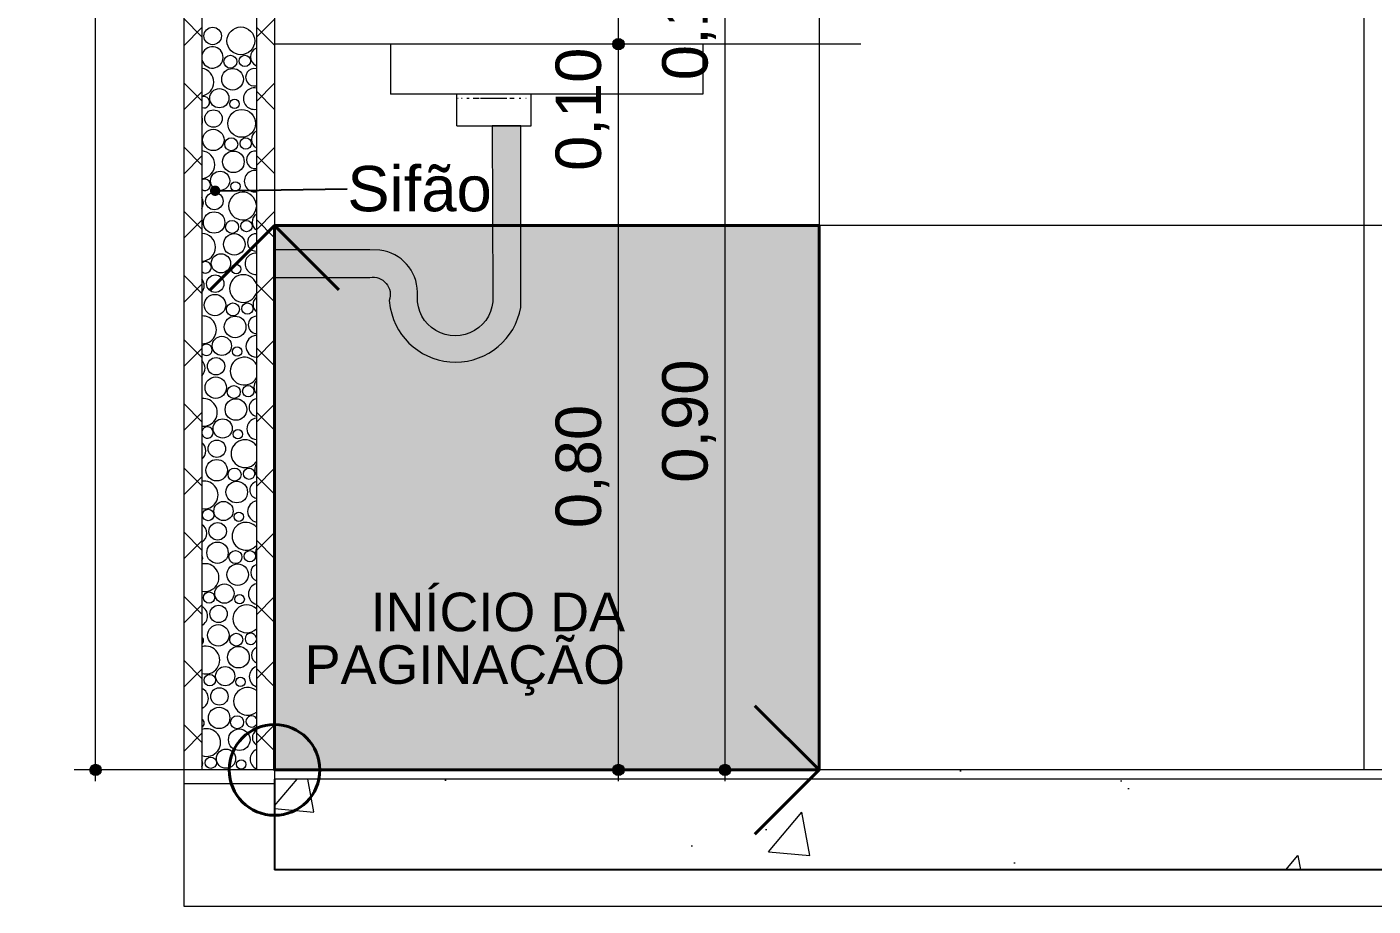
# Model space of a CAD drawing. Header units: metres. Extents: x -1.8 to 75.3, y -2 to 2.8.
# Drawn here: x 69.462 to 70.945, y -2.048 to -1.079 of the extents above; entities that cross this region are included whole.
import ezdxf

# ---------------------------------------------------------------- set-up
doc = ezdxf.new("R2010")
doc.units = ezdxf.units.M
doc.header["$MEASUREMENT"] = 0
doc.layers.add('COTAS CORTE', color=7, linetype='Continuous')
doc.layers.add('PAREDE CONSTRUIR', color=7, linetype='Continuous')
for name, color, linetype, lineweight, true_color in [('COTAS CORTE_Caneta_No__25', 7, 'Continuous', 13, 0x982312), ('LAJES.EST_Caneta_No__254', 7, 'Continuous', 0, 0xd1c9ad), ('LAJES.EST_Caneta_No__97', 7, 'Continuous', 13, 0x6b6b6b), ('LOUCAS-METAIS.ARQ_Caneta_No__13', 7, 'Continuous', 0, 0xaaaaaa), ('NOTAS-EXECUTIVO.ARQ_Caneta_No__12', 7, 'Continuous', 0, 0x030303), ('NOTAS-EXECUTIVO.ARQ_Caneta_No__19', 7, 'Continuous', 0, 0xe9e9e9), ('NOTAS-EXECUTIVO.ARQ_Caneta_No__24', 7, 'Continuous', 40, 0x851f10), ('PAREDE CONSTRUIR_Caneta_No__96', 7, 'Continuous', 0, 0xb6b6b6), ('PAREDE CONSTRUIR_Caneta_No__97', 7, 'Continuous', 13, 0x6b6b6b)]:
    doc.layers.add(name, color=color, linetype=linetype, lineweight=lineweight, true_color=true_color)
for name, color, linetype, lineweight in [('LAJES.EST_Caneta_No__241', 7, 'Continuous', 13), ('LAJES.EST_Caneta_No__4', 7, 'Continuous', 25), ('LAJES.EST_Caneta_No__7', 7, 'Continuous', 13), ('NOTAS-EXECUTIVO.ARQ_Caneta_No__1', 7, 'Continuous', 40), ('NOTAS-EXECUTIVO.ARQ_Caneta_No__241', 7, 'Continuous', 13), ('NOTAS-EXECUTIVO.ARQ_Caneta_No__5', 7, 'Continuous', 20), ('PAREDE CONSTRUIR_Caneta_No__241', 7, 'Continuous', 13), ('PAREDE CONSTRUIR_Caneta_No__83', 84, 'Continuous', 0)]:
    doc.layers.add(name, color=color, linetype=linetype, lineweight=lineweight)
doc.styles.add('GENERATED_STYLE_1', font='arial.ttf')
doc.dimstyles.new('GENERATED_STYLE__2', dxfattribs={"dimtxt": 0.05, "dimasz": 0.02375, "dimexe": 0.18, "dimexo": 0.267183, "dimgap": 0, "dimtad": 1, "dimzin": 0, "dimdsep": 46, "dimtxsty": 'GENERATED_STYLE_1', "dimblk": 'ARROWHEAD_11', "dimblk1": 'ARROWHEAD_11', "dimblk2": 'ARROWHEAD_11', "dimcen": 0.09, "dimclrd": 256, "dimclre": 256, "dimclrt": 256, "dimadec": 0, "dimazin": 0, "dimtfac": 1, "dimtdec": 4, "dimtmove": 0, "dimatfit": 3, "dimfxl": 0, "dimtolj": 1, "dimtzin": 0, "dimarcsym": 0})
doc.dimstyles.new('GENERATED_STYLE__4', dxfattribs={"dimtxt": 0.18, "dimasz": 0.0228, "dimexe": 0.18, "dimexo": 0.0625, "dimgap": 0, "dimtad": 0, "dimtih": 1, "dimtoh": 1, "dimdec": 4, "dimzin": 0, "dimdsep": 46, "dimcen": 0.09, "dimadec": 0, "dimazin": 0, "dimtfac": 1, "dimtdec": 4, "dimtmove": 0, "dimatfit": 3, "dimldrblk": 'ARROWHEAD_11', "dimfxl": 0, "dimtolj": 1, "dimtzin": 0, "dimarcsym": 0})
pattern_1 = [(45, (120.80917, -1.898244), (-0.03535534, 0.03535534), []), (135, (120.80917, -1.898244), (0.03535534, 0.03535534), [])]

# ---------------------------------------------------------------- blocks, each defined once
blk = doc.blocks.new('*X233', base_point=(120.8092, -1.8982))
at = {"layer": 'PAREDE CONSTRUIR_Caneta_No__96', "color": 253, "linetype": 'Continuous', "lineweight": 0, "true_color": 0xb6b6b6}
for centre, radius in [((69.667, -1.0892), 0.00959), ((69.698, -1.0946), 0.0153), ((69.6865, -1.1176), 0.00715), ((69.7024, -1.1167), 0.00627), ((69.6889, -1.1369), 0.0119), ((69.6743, -1.1578), 0.0106), ((69.6679, -1.1802), 0.00959), ((69.6989, -1.1856), 0.0153), ((69.6911, -1.1641), 0.00517), ((69.6677, -1.2038), 0.0118), ((69.6898, -1.2279), 0.0119), ((69.6874, -1.2086), 0.00715), ((69.7034, -1.2077), 0.00627), ((69.6752, -1.2488), 0.0106), ((69.6921, -1.2551), 0.00517), ((69.6688, -1.2712), 0.00959), ((69.6686, -1.2948), 0.0118), ((69.6883, -1.2996), 0.00715), ((69.7043, -1.2987), 0.00627), ((69.6908, -1.3189), 0.0119), ((69.6761, -1.3398), 0.0106), ((69.693, -1.3461), 0.00517), ((69.6698, -1.3622), 0.00959), ((69.6695, -1.3858), 0.0118), ((69.6893, -1.3906), 0.00715), ((69.7052, -1.3897), 0.00627), ((69.6917, -1.4099), 0.0119), ((69.6771, -1.4308), 0.0106), ((69.6939, -1.4371), 0.00517), ((69.6707, -1.4532), 0.00959), ((69.6704, -1.4768), 0.0118), ((69.6902, -1.4816), 0.00715), ((69.7062, -1.4807), 0.00627), ((69.6926, -1.5009), 0.0119), ((69.678, -1.5218), 0.0106), ((69.6948, -1.5281), 0.00517), ((69.6716, -1.5442), 0.00959), ((69.6714, -1.5678), 0.0118), ((69.6911, -1.5726), 0.00715), ((69.7071, -1.5717), 0.00627), ((69.6935, -1.5919), 0.0119), ((69.6621, -1.6172), 0.00627), ((69.6789, -1.6128), 0.0106), ((69.6958, -1.6191), 0.00517), ((69.6725, -1.6352), 0.00959), ((69.6723, -1.6588), 0.0118), ((69.6921, -1.6636), 0.00715), ((69.708, -1.6627), 0.00627), ((69.6945, -1.6829), 0.0119), ((69.663, -1.7082), 0.00627), ((69.6799, -1.7038), 0.0106), ((69.6967, -1.7101), 0.00517), ((69.6735, -1.7262), 0.00959), ((69.6732, -1.7498), 0.0118), ((69.693, -1.7546), 0.00715), ((69.6954, -1.7739), 0.0119), ((69.6639, -1.7992), 0.00627), ((69.6808, -1.7948), 0.0106), ((69.6744, -1.8172), 0.00959), ((69.6976, -1.8011), 0.00517), ((69.6741, -1.8408), 0.0118), ((69.6939, -1.8456), 0.00715), ((69.6963, -1.8649), 0.0119), ((69.6817, -1.8858), 0.0106), ((69.6649, -1.8902), 0.00627), ((69.6985, -1.8921), 0.00517)]:
    blk.add_circle(centre, radius, dxfattribs=at)
for centre, radius, start, end in [((69.6667, -1.1128), 0.0118, 191.2844, 168.7156), ((69.7193, -1.1123), 0.0106, 112.9989, 247.0011), ((69.653, -1.1401), 0.0153, 277.9609, 82.0391), ((69.7129, -1.1347), 0.00959, 76.6156, 283.3844), ((69.6574, -1.1622), 0.00627, 248.3465, 111.6535), ((69.7127, -1.1583), 0.0118, 77.9236, 282.0764), ((69.6439, -1.1824), 0.0119, 340.297, 19.703), ((69.7202, -1.2033), 0.0106, 118.5448, 241.4552), ((69.6539, -1.2311), 0.0153, 274.4694, 85.5306), ((69.7138, -1.2257), 0.00959, 82.2519, 277.7481), ((69.7136, -1.2493), 0.0118, 82.4816, 277.5184), ((69.6584, -1.2532), 0.00627, 238.878, 121.122), ((69.6448, -1.2734), 0.0119, 329.7386, 30.2614), ((69.6999, -1.2766), 0.0153, 4.0174, 355.9826), ((69.7211, -1.2943), 0.0106, 124.4008, 235.5992), ((69.6549, -1.3221), 0.0153, 270.9946, 89.0054), ((69.7148, -1.3167), 0.00959, 87.8135, 272.1865), ((69.7145, -1.3403), 0.0118, 86.992, 273.008), ((69.6593, -1.3442), 0.00627, 228.3383, 131.6617), ((69.6458, -1.3644), 0.0119, 321.8148, 38.1852), ((69.7008, -1.3676), 0.0153, 20.4507, 339.5493), ((69.7221, -1.3853), 0.0106, 130.7009, 229.2991), ((69.6558, -1.4131), 0.0153, 267.5234, 92.4766), ((69.7157, -1.4077), 0.00959, 93.3544, 266.6456), ((69.7154, -1.4313), 0.0118, 91.4839, 268.5161), ((69.6602, -1.4352), 0.00627, 215.6493, 144.3507), ((69.6467, -1.4554), 0.0119, 315.0967, 44.9033), ((69.7017, -1.4586), 0.0153, 28.7884, 331.2116), ((69.723, -1.4763), 0.0106, 137.667, 222.333), ((69.6567, -1.5041), 0.0153, 264.0431, 95.9569), ((69.7166, -1.4987), 0.00959, 98.927, 261.073), ((69.7164, -1.5223), 0.0118, 95.9849, 264.0151), ((69.6612, -1.5262), 0.00627, 196.1642, 163.8358), ((69.6476, -1.5464), 0.0119, 309.093, 50.907), ((69.7026, -1.5496), 0.0153, 35.33, 324.67), ((69.7239, -1.5673), 0.0106, 145.7282, 214.2718), ((69.6576, -1.5951), 0.0153, 260.5405, 99.4595), ((69.7175, -1.5897), 0.00959, 104.5865, 255.4135), ((69.7173, -1.6133), 0.0118, 100.5233, 259.4767), ((69.6485, -1.6374), 0.0119, 303.5636, 56.4364), ((69.7036, -1.6406), 0.0153, 40.9514, 319.0486), ((69.7249, -1.6583), 0.0106, 155.9948, 204.0052), ((69.6508, -1.6646), 0.00517, 327.6297, 32.3703), ((69.6586, -1.6861), 0.0153, 257.0018, 102.9982), ((69.7185, -1.6807), 0.00959, 110.396, 249.604), ((69.7182, -1.7043), 0.0118, 105.1298, 254.8702), ((69.6495, -1.7284), 0.0119, 298.3688, 61.6312), ((69.7045, -1.7316), 0.0153, 45.997, 314.003), ((69.7089, -1.7537), 0.00627, 8.5594, 351.4406), ((69.6517, -1.7556), 0.00517, 311.7045, 48.2955), ((69.6595, -1.7771), 0.0153, 253.4119, 106.5881), ((69.7194, -1.7717), 0.00959, 116.4343, 243.5657), ((69.7191, -1.7953), 0.0118, 109.8389, 250.1611), ((69.6504, -1.8194), 0.0119, 293.4174, 66.5826), ((69.7054, -1.8225), 0.0153, 50.6448, 309.3552), ((69.7099, -1.8447), 0.00627, 32.7548, 327.2452), ((69.6526, -1.8466), 0.00517, 299.0761, 60.9239), ((69.6604, -1.868), 0.0153, 249.7536, 110.2464), ((69.7203, -1.8627), 0.00959, 122.8087, 237.1913), ((69.7201, -1.8863), 0.0118, 114.6924, 245.3076), ((69.6489, -1.8911), 0.00715, 330.6312, 29.3688)]:
    blk.add_arc(centre, radius, start, end, dxfattribs=at)
blk = doc.blocks.new('*D234', base_point=(120.8092, -1.8982))
at = {"layer": 'COTAS CORTE_Caneta_No__25', "linetype": 'Continuous', "lineweight": 13, "true_color": 0x982312}
for points in [[(69.5317, 1.2518), (69.5322, 1.2494), (69.5336, 1.2473), (69.5356, 1.246), (69.538, 1.2455), (69.5404, 1.246), (69.5424, 1.2473), (69.5438, 1.2494), (69.5442, 1.2518), (69.5438, 1.2541), (69.5424, 1.2562), (69.5404, 1.2575), (69.538, 1.258), (69.5356, 1.2575), (69.5336, 1.2562), (69.5322, 1.2541)], [(69.5317, -1.8982), (69.5322, -1.9006), (69.5336, -1.9027), (69.5356, -1.904), (69.538, -1.9045), (69.5404, -1.904), (69.5424, -1.9027), (69.5438, -1.9006), (69.5442, -1.8982), (69.5438, -1.8959), (69.5424, -1.8938), (69.5404, -1.8925), (69.538, -1.892), (69.5356, -1.8925), (69.5336, -1.8938), (69.5322, -1.8959)]]:
    blk.add_hatch(color=24, dxfattribs=at).paths.add_polyline_path(points)
at = {"layer": 'COTAS CORTE_Caneta_No__25', "color": 24, "linetype": 'Continuous', "lineweight": 13, "true_color": 0x982312}
for p, q in [((69.5317, 1.2518), (69.5145, 1.2518)), ((69.8052, 1.2518), (69.5442, 1.2518)), ((69.538, -1.892), (69.538, 1.2455)), ((69.5317, -1.8982), (69.5145, -1.8982)), ((69.538, -1.9107), (69.538, -1.9045)), ((69.8052, -1.8982), (69.5442, -1.8982))]:
    blk.add_line(p, q, dxfattribs=at)
for centre in [(69.538, 1.2518), (69.538, -1.8982)]:
    blk.add_circle(centre, 0.00625, dxfattribs=at)
at = {"layer": 'COTAS CORTE_Caneta_No__25', "color": 24, "lineweight": 13, "true_color": 0x982312, "char_height": 0.05, "attachment_point": 7, "rotation": 90, "style": 'GENERATED_STYLE_1'}
for s, insert in [('\\A1;{\\pql;\\fArial|b0|i0|c0|p0;\\W1.000000;0,01}', (69.528, 1.112)), ('\\A1;{\\pql;\\fArial|b0|i0|c0|p0;\\W1.000000;3,15}', (69.528, -0.4567))]:
    blk.add_mtext(s, dxfattribs=dict(at, insert=insert))
blk = doc.blocks.new('ARROWHEAD_11')
at = {"color": 0, "linetype": 'Continuous', "lineweight": 0}
blk.add_line((0, 0), (-1, 0), dxfattribs=at)
at = {"color": 0, "linetype": 'Continuous', "lineweight": 0, "const_width": 0.25, "flags": 128}
blk.add_lwpolyline([(-0.125, 0, 1), (0.125, 0, 1)], format="xyb", close=True, dxfattribs=at)
blk = doc.blocks.new('*D241', base_point=(120.8092, -1.8982))
at = {"layer": 'COTAS CORTE_Caneta_No__25', "linetype": 'Continuous', "lineweight": 13, "true_color": 0x982312}
for points in [[(70.1078, -1.0982), (70.1083, -1.1006), (70.1096, -1.1027), (70.1117, -1.104), (70.114, -1.1045), (70.1164, -1.104), (70.1185, -1.1027), (70.1198, -1.1006), (70.1203, -1.0982), (70.1198, -1.0959), (70.1185, -1.0938), (70.1164, -1.0925), (70.114, -1.092), (70.1117, -1.0925), (70.1096, -1.0938), (70.1083, -1.0959)], [(70.1078, -1.8982), (70.1083, -1.9006), (70.1096, -1.9027), (70.1117, -1.904), (70.114, -1.9045), (70.1164, -1.904), (70.1185, -1.9027), (70.1198, -1.9006), (70.1203, -1.8982), (70.1198, -1.8959), (70.1185, -1.8938), (70.1164, -1.8925), (70.114, -1.892), (70.1117, -1.8925), (70.1096, -1.8938), (70.1083, -1.8959)]]:
    blk.add_hatch(color=24, dxfattribs=at).paths.add_polyline_path(points)
at = {"layer": 'COTAS CORTE_Caneta_No__25', "color": 24, "linetype": 'Continuous', "lineweight": 13, "true_color": 0x982312}
for p, q in [((70.1078, -1.0982), (70.0906, -1.0982)), ((70.114, -1.892), (70.114, -1.1045)), ((70.3812, -1.0982), (70.1203, -1.0982)), ((70.1078, -1.8982), (70.0906, -1.8982)), ((70.114, -1.9107), (70.114, -1.9045)), ((70.3812, -1.8982), (70.1203, -1.8982))]:
    blk.add_line(p, q, dxfattribs=at)
for centre in [(70.114, -1.0982), (70.114, -1.8982)]:
    blk.add_circle(centre, 0.00625, dxfattribs=at)
at = {"layer": 'COTAS CORTE_Caneta_No__25', "color": 24, "lineweight": 13, "true_color": 0x982312, "char_height": 0.05, "attachment_point": 7, "rotation": 90, "style": 'GENERATED_STYLE_1'}
for s, insert in [('\\A1;{\\pql;\\fArial|b0|i0|c0|p0;\\W1.000000;0,10}', (70.104, -1.238)), ('\\A1;{\\pql;\\fArial|b0|i0|c0|p0;\\W1.000000;0,80}', (70.104, -1.6317))]:
    blk.add_mtext(s, dxfattribs=dict(at, insert=insert))
blk = doc.blocks.new('*D242', base_point=(120.8092, -1.8982))
at = {"layer": 'COTAS CORTE_Caneta_No__25', "linetype": 'Continuous', "lineweight": 13, "true_color": 0x982312}
for points in [[(70.1078, -0.9982), (70.1083, -1.0006), (70.1096, -1.0027), (70.1117, -1.004), (70.114, -1.0045), (70.1164, -1.004), (70.1185, -1.0027), (70.1198, -1.0006), (70.1203, -0.9982), (70.1198, -0.9959), (70.1185, -0.9938), (70.1164, -0.9925), (70.114, -0.992), (70.1117, -0.9925), (70.1096, -0.9938), (70.1083, -0.9959)], [(70.1078, -1.0982), (70.1083, -1.1006), (70.1096, -1.1027), (70.1117, -1.104), (70.114, -1.1045), (70.1164, -1.104), (70.1185, -1.1027), (70.1198, -1.1006), (70.1203, -1.0982), (70.1198, -1.0959), (70.1185, -1.0938), (70.1164, -1.0925), (70.114, -1.092), (70.1117, -1.0925), (70.1096, -1.0938), (70.1083, -1.0959)]]:
    blk.add_hatch(color=24, dxfattribs=at).paths.add_polyline_path(points)
at = {"layer": 'COTAS CORTE_Caneta_No__25', "color": 24, "linetype": 'Continuous', "lineweight": 13, "true_color": 0x982312}
for p, q in [((70.114, -0.992), (70.114, -0.9857)), ((70.1078, -0.9982), (70.0906, -0.9982)), ((70.114, -1.092), (70.114, -1.0045)), ((70.3812, -0.9982), (70.1203, -0.9982)), ((70.1078, -1.0982), (70.0906, -1.0982)), ((70.3812, -1.0982), (70.1203, -1.0982))]:
    blk.add_line(p, q, dxfattribs=at)
for centre in [(70.114, -0.9982), (70.114, -1.0982)]:
    blk.add_circle(centre, 0.00625, dxfattribs=at)
blk = doc.blocks.new('*D243', base_point=(120.8092, -1.8982))
at = {"layer": 'COTAS CORTE_Caneta_No__25', "linetype": 'Continuous', "lineweight": 13, "true_color": 0x982312}
for points in [[(70.2253, -0.9982), (70.2258, -1.0006), (70.2271, -1.0027), (70.2291, -1.004), (70.2315, -1.0045), (70.2339, -1.004), (70.236, -1.0027), (70.2373, -1.0006), (70.2378, -0.9982), (70.2373, -0.9959), (70.236, -0.9938), (70.2339, -0.9925), (70.2315, -0.992), (70.2291, -0.9925), (70.2271, -0.9938), (70.2258, -0.9959)], [(70.2253, -1.8982), (70.2258, -1.9006), (70.2271, -1.9027), (70.2291, -1.904), (70.2315, -1.9045), (70.2339, -1.904), (70.236, -1.9027), (70.2373, -1.9006), (70.2378, -1.8982), (70.2373, -1.8959), (70.236, -1.8938), (70.2339, -1.8925), (70.2315, -1.892), (70.2291, -1.8925), (70.2271, -1.8938), (70.2258, -1.8959)]]:
    blk.add_hatch(color=24, dxfattribs=at).paths.add_polyline_path(points)
at = {"layer": 'COTAS CORTE_Caneta_No__25', "color": 24, "linetype": 'Continuous', "lineweight": 13, "true_color": 0x982312}
for p, q in [((70.2253, -0.9982), (70.2081, -0.9982)), ((70.2315, -1.892), (70.2315, -1.0045)), ((70.4987, -0.9982), (70.2378, -0.9982)), ((70.2253, -1.8982), (69.9644, -1.8982)), ((70.2315, -1.9107), (70.2315, -1.9045)), ((70.255, -1.8982), (70.2378, -1.8982))]:
    blk.add_line(p, q, dxfattribs=at)
for centre in [(70.2315, -0.9982), (70.2315, -1.8982)]:
    blk.add_circle(centre, 0.00625, dxfattribs=at)
at = {"layer": 'COTAS CORTE_Caneta_No__25', "color": 24, "lineweight": 13, "true_color": 0x982312, "char_height": 0.05, "attachment_point": 7, "rotation": 90, "style": 'GENERATED_STYLE_1'}
for s, insert in [('\\A1;{\\pql;\\fArial|b0|i0|c0|p0;\\W1.000000;0,10}', (70.2215, -1.138)), ('\\A1;{\\pql;\\fArial|b0|i0|c0|p0;\\W1.000000;0,90}', (70.2215, -1.5817))]:
    blk.add_mtext(s, dxfattribs=dict(at, insert=insert))
blk = doc.blocks.new('símbolo_paginação de piso(1)(1)[12]_15', base_point=(69.7351, -1.8982))
at = {"layer": 'NOTAS-EXECUTIVO.ARQ_Caneta_No__24', "linetype": 'Continuous', "lineweight": 0, "true_color": 0x210704}
blk.add_hatch(color=18, dxfattribs=at).paths.add_polyline_path([(70.3351, -1.2982), (69.7351, -1.2982), (69.7351, -1.8982), (70.3351, -1.8982)])
at = {"layer": 'NOTAS-EXECUTIVO.ARQ_Caneta_No__1', "color": 7, "linetype": 'Continuous', "lineweight": 40}
for p, q in [((69.7351, -1.2982), (69.6644, -1.369)), ((69.7351, -1.8982), (69.7351, -1.2982)), ((69.7351, -1.2982), (69.8058, -1.369)), ((70.3351, -1.8982), (70.2644, -1.8275)), ((69.7351, -1.8982), (70.3351, -1.8982)), ((70.3351, -1.8982), (70.2644, -1.969))]:
    blk.add_line(p, q, dxfattribs=at)
at = {"layer": 'NOTAS-EXECUTIVO.ARQ_Caneta_No__1', "color": 7, "linetype": 'Continuous', "lineweight": 40, "flags": 128}
blk.add_lwpolyline([(70.3351, -1.2982), (70.3351, -1.8982), (69.7351, -1.8982), (69.7351, -1.2982)], close=True, dxfattribs=at)
at = {"layer": 'NOTAS-EXECUTIVO.ARQ_Caneta_No__1', "color": 7, "linetype": 'Continuous', "lineweight": 40}
blk.add_circle((69.7351, -1.8982), 0.05, dxfattribs=at)

msp = doc.modelspace()

# ---------------------------------------------------------------- hatches: boundary and pattern name
at = {"layer": 'LAJES.EST_Caneta_No__254', "linetype": 'Continuous', "lineweight": 0, "true_color": 0xd1c9ad}
h = msp.add_hatch(dxfattribs=at)
h.set_pattern_fill('Haie_OD_000f', color=9, style=0, pattern_type=2)
h.set_pattern_definition([(45, (120.80917, -1.39824), (-0.159099, 0.159099), [0, -0.15, 0, -0.225]), (110, (121.30917, -1.39824), (0.2114308, 0.0769545), [0, -0.11, 0, -0.19])])
h.paths.add_polyline_path([(69.7351, -1.9082), (75.3151, -1.9082), (75.3151, -1.8982), (69.7351, -1.8982)])
at = {"layer": 'LAJES.EST_Caneta_No__97', "linetype": 'Continuous', "lineweight": 13, "true_color": 0x6b6b6b}
h = msp.add_hatch(dxfattribs=at)
h.set_pattern_fill('AR_CONC_000f', color=251, style=0, pattern_type=2)
h.set_pattern_definition([(50, (120.80917, -1.89824), (-0.546554, 0.0478173), [0.05715, -0.62865]), (355, (120.80917, -1.89824), (-0.10573, 0.5731705), [0.04572, -0.502922]), (100.4514, (120.8547, -1.90223), (0.440824, 0.525353), [0.04857, -0.534271]), (46.1842, (120.8092, -1.74584), (-0.813237, 0.126127), [0.085725, -0.942975]), (96.6356, (120.8769, -1.75635), (0.712212, 0.742278), [0.072855, -0.801407]), (351.1842, (120.8092, -1.74584), (0.712212, 0.742278), [0.06858, -0.754379]), (21, (120.88537, -1.78394), (-0.454843, 0.3067956), [0.05715, -0.62865]), (326, (120.88537, -1.78394), (0.185406, 0.552564), [0.04572, -0.50292]), (71.4514, (120.92327, -1.8095), (0.640249, 0.2457683), [0.04857, -0.53427]), (37.5, (120.80917, -1.89824), (0.0092658, 0.2536651), [0, -0.496824, 0, -0.51054, 0, -0.504825]), (7.5, (120.80917, -1.89824), (0.200459, 0.3005417), [0, -0.291084, 0, -0.485394, 0, -0.192405]), (327.5, (120.63924, -1.89824), (-0.4067718, 0.0171862), [0, -0.1905, 0, -0.59436, 0, -0.78867]), (317.5, (120.56304, -1.89824), (0.4443875, 0.0762795), [0, -0.24765, 0, -0.394716, 0, -0.56007])])
h.paths.add_polyline_path([(69.7351, -2.0082), (75.3151, -2.0082), (75.3151, -1.9082), (69.7351, -1.9082)])
at = {"layer": 'NOTAS-EXECUTIVO.ARQ_Caneta_No__19', "linetype": 'Continuous', "lineweight": 0, "true_color": 0x747474}
msp.add_hatch(color=8, dxfattribs=at).paths.add_polyline_path([(70.0063, -1.3885), (70.0063, -1.1884), (69.975, -1.1882), (69.9757, -1.3765, -1.040135), (69.8925, -1.3765), (69.8925, -1.3715, 0.375027), (69.8513, -1.3252), (69.8403, -1.3251), (69.7351, -1.3251), (69.7351, -1.3553), (69.8403, -1.3553, -0.569314), (69.8616, -1.3806), (69.8627, -1.389, 0.835082)])
at = {"layer": 'PAREDE CONSTRUIR_Caneta_No__83', "linetype": 'Continuous', "lineweight": 0}
h = msp.add_hatch(dxfattribs=at)
h.set_pattern_fill('Placomur_000f', color=84, style=0, pattern_type=2)
h.set_pattern_definition(pattern_1)
h.paths.add_polyline_path([(69.6351, -1.8982), (69.6551, -1.8982), (69.6551, 1.2518), (69.6351, 1.2518)])
h = msp.add_hatch(dxfattribs=at)
h.set_pattern_fill('Placomur_000f', color=84, style=0, pattern_type=2)
h.set_pattern_definition(pattern_1)
h.paths.add_polyline_path([(69.7151, -1.8982), (69.7351, -1.8982), (69.7351, 1.2518), (69.7151, 1.2518)])
at = {"layer": 'PAREDE CONSTRUIR_Caneta_No__97', "linetype": 'Continuous', "lineweight": 13, "true_color": 0x6b6b6b}
h = msp.add_hatch(dxfattribs=at)
h.set_pattern_fill('Ceramica_60_x_60_000f', color=251, style=0, pattern_type=2)
h.set_pattern_definition([(3e-15, (69.73513, -1.89824), (0, 0.6), []), (90, (69.73513, -1.89824), (-0.6, 0), [])])
h.paths.add_polyline_path([(75.1151, 1.2518), (69.7351, 1.2518), (69.7351, -0.8982), (69.7695, -0.8982), (69.7695, -0.8137), (69.7712, -0.801), (69.7763, -0.7887), (69.7844, -0.7781), (69.795, -0.77), (69.8073, -0.7649), (69.8199, -0.7632), (69.9351, -0.7632), (69.9477, -0.7649), (69.96, -0.77), (69.9706, -0.7781), (69.9787, -0.7887), (69.9838, -0.801), (69.9855, -0.8137), (69.9855, -0.8442), (69.9675, -0.8442), (69.9675, -0.8148), (69.9663, -0.8057), (69.963, -0.7978), (69.9578, -0.791), (69.951, -0.7857), (69.943, -0.7824), (69.9339, -0.7812), (69.8211, -0.7812), (69.812, -0.7824), (69.804, -0.7857), (69.7972, -0.791), (69.792, -0.7978), (69.7887, -0.8057), (69.7875, -0.8148), (69.7875, -0.8982), (69.8565, -0.8982), (69.8565, -0.8882), (69.8635, -0.8882), (69.8635, -0.8982), (70.3351, -0.8982), (70.3351, -1.0982), (70.2068, -1.0982), (70.2068, -1.1532), (70.0178, -1.1532), (70.0178, -1.1882), (69.9358, -1.1882), (69.9358, -1.1582), (69.9358, -1.1532), (69.8628, -1.1532), (69.8628, -1.0982), (69.7351, -1.0982), (69.7351, -1.8982), (72.3631, -1.8982), (72.3631, -1.0982), (72.2589, -1.0982), (72.2589, -1.1532), (72.1858, -1.1532), (72.1858, -1.1582), (72.1858, -1.1882), (72.1038, -1.1882), (72.1038, -1.1532), (71.9149, -1.1532), (71.9149, -1.0982), (71.8131, -1.0982), (71.8131, -0.8982), (72.2581, -0.8982), (72.2581, -0.8882), (72.2651, -0.8882), (72.2651, -0.8982), (72.3341, -0.8982), (72.3341, -0.8148), (72.3329, -0.8057), (72.3297, -0.7978), (72.3244, -0.791), (72.3176, -0.7857), (72.3097, -0.7824), (72.3006, -0.7812), (72.1877, -0.7812), (72.1786, -0.7824), (72.1707, -0.7857), (72.1639, -0.791), (72.1586, -0.7978), (72.1553, -0.8057), (72.1541, -0.8148), (72.1541, -0.8442), (72.1361, -0.8442), (72.1361, -0.8137), (72.1378, -0.801), (72.1429, -0.7887), (72.151, -0.7781), (72.1616, -0.77), (72.1739, -0.7649), (72.1866, -0.7632), (72.3017, -0.7632), (72.3144, -0.7649), (72.3267, -0.77), (72.3373, -0.7781), (72.3454, -0.7887), (72.3505, -0.801), (72.3521, -0.8137), (72.3521, -0.8982), (72.4741, -0.8982), (72.4741, -0.8137), (72.4758, -0.801), (72.4809, -0.7887), (72.489, -0.7781), (72.4996, -0.77), (72.5119, -0.7649), (72.5246, -0.7632), (72.6397, -0.7632), (72.6524, -0.7649), (72.6647, -0.77), (72.6753, -0.7781), (72.6834, -0.7887), (72.6885, -0.801), (72.6901, -0.8137), (72.6901, -0.8442), (72.6721, -0.8442), (72.6721, -0.8148), (72.6709, -0.8057), (72.6677, -0.7978), (72.6624, -0.791), (72.6556, -0.7857), (72.6477, -0.7824), (72.6386, -0.7812), (72.5257, -0.7812), (72.5166, -0.7824), (72.5087, -0.7857), (72.5019, -0.791), (72.4966, -0.7978), (72.4933, -0.8057), (72.4921, -0.8148), (72.4921, -0.8982), (72.5611, -0.8982), (72.5611, -0.8882), (72.5681, -0.8882), (72.5681, -0.8982), (73.0131, -0.8982), (73.0131, -1.0982), (72.9114, -1.0982), (72.9114, -1.1532), (72.7225, -1.1532), (72.7225, -1.1882), (72.6405, -1.1882), (72.6405, -1.1582), (72.6405, -1.1532), (72.5674, -1.1532), (72.5674, -1.0982), (72.4631, -1.0982), (72.4631, -1.8982), (75.1151, -1.8982), (75.1151, -1.0982), (74.9608, -1.0982), (74.9608, -1.1532), (74.8878, -1.1532), (74.8878, -1.1882), (74.8058, -1.1882), (74.8058, -1.1532), (74.6168, -1.1532), (74.6168, -1.0982), (74.5151, -1.0982), (74.5151, -0.8982), (74.9601, -0.8982), (74.9601, -0.8882), (74.9671, -0.8882), (74.9671, -0.8982), (75.0361, -0.8982), (75.0361, -0.8148), (75.0349, -0.8057), (75.0316, -0.7978), (75.0264, -0.791), (75.0196, -0.7857), (75.0117, -0.7824), (75.0025, -0.7812), (74.8897, -0.7812), (74.8806, -0.7824), (74.8727, -0.7857), (74.8659, -0.791), (74.8606, -0.7978), (74.8573, -0.8057), (74.8561, -0.8148), (74.8561, -0.8442), (74.8381, -0.8442), (74.8381, -0.8137), (74.8398, -0.801), (74.8449, -0.7887), (74.853, -0.7781), (74.8636, -0.77), (74.8759, -0.7649), (74.8885, -0.7632), (75.0037, -0.7632), (75.0164, -0.7649), (75.0287, -0.77), (75.0393, -0.7781), (75.0474, -0.7887), (75.0525, -0.801), (75.0541, -0.8137), (75.0541, -0.8982), (75.1151, -0.8982)])
h.paths.add_polyline_path([(71.8723, 0.2618), (70.2923, 0.2618), (70.2923, 1.1418), (71.8723, 1.1418)], flags=0)
h.paths.add_polyline_path([(72.9386, 1.1418), (74.5186, 1.1418), (74.5186, 0.2618), (72.9386, 0.2618)], flags=0)

# ---------------------------------------------------------------- linework, layer by layer
at = {"layer": 'LAJES.EST_Caneta_No__241', "color": 7, "linetype": 'Continuous', "lineweight": 13}
for p, q in [((69.6351, -1.9132), (69.7351, -1.9132)), ((69.6351, -2.0082), (69.6351, -2.0482)), ((69.6351, -2.0482), (74.7951, -2.0482))]:
    msp.add_line(p, q, dxfattribs=at)
at = {"layer": 'LAJES.EST_Caneta_No__241', "color": 7, "linetype": 'Continuous', "lineweight": 13, "flags": 128}
msp.add_lwpolyline([(69.6351, -1.8982), (69.6351, -1.9082), (69.6351, -2.0082)], dxfattribs=at)
at = {"layer": 'LAJES.EST_Caneta_No__4', "color": 7, "linetype": 'Continuous', "lineweight": 25}
for p in [(69.7351, -1.9082), (75.3151, -2.0082)]:
    msp.add_line(p, (69.7351, -2.0082), dxfattribs=at)
at = {"layer": 'LAJES.EST_Caneta_No__7', "color": 7, "linetype": 'Continuous', "lineweight": 13}
for p, q in [((69.7351, -1.8982), (69.7351, -1.9082)), ((75.1151, -1.8982), (69.7351, -1.8982)), ((75.3151, -1.9082), (69.7351, -1.9082))]:
    msp.add_line(p, q, dxfattribs=at)
at = {"layer": 'LOUCAS-METAIS.ARQ_Caneta_No__13', "color": 253, "linetype": 'Continuous', "lineweight": 0, "true_color": 0xaaaaaa}
for p, q in [((70.3351, -0.9982), (70.3351, -1.0982)), ((70.3351, -1.0982), (69.7351, -1.0982)), ((69.8628, -1.0982), (69.8628, -1.1532)), ((70.2068, -1.0982), (70.2068, -1.1532)), ((69.8635, -1.1532), (69.8628, -1.1532)), ((69.8653, -1.1532), (69.8635, -1.1532)), ((69.8682, -1.1532), (69.8653, -1.1532)), ((69.8722, -1.1532), (69.8682, -1.1532)), ((69.8773, -1.1532), (69.8722, -1.1532)), ((69.8833, -1.1532), (69.8773, -1.1532)), ((69.8901, -1.1532), (69.8833, -1.1532)), ((69.8976, -1.1532), (69.8901, -1.1532)), ((69.9058, -1.1532), (69.8976, -1.1532)), ((69.9144, -1.1532), (69.9058, -1.1532)), ((69.9233, -1.1532), (69.9144, -1.1532)), ((69.9345, -1.1532), (69.9233, -1.1532)), ((70.1351, -1.1532), (69.9345, -1.1532)), ((69.9358, -1.1882), (69.9358, -1.1532)), ((70.0178, -1.1882), (70.0178, -1.1532)), ((70.1463, -1.1532), (70.1351, -1.1532)), ((70.1552, -1.1532), (70.1463, -1.1532)), ((70.1638, -1.1532), (70.1552, -1.1532)), ((70.1719, -1.1532), (70.1638, -1.1532)), ((70.1795, -1.1532), (70.1719, -1.1532)), ((70.1863, -1.1532), (70.1795, -1.1532)), ((70.1923, -1.1532), (70.1863, -1.1532)), ((70.1973, -1.1532), (70.1923, -1.1532)), ((70.2014, -1.1532), (70.1973, -1.1532)), ((70.2043, -1.1532), (70.2014, -1.1532)), ((70.2061, -1.1532), (70.2043, -1.1532)), ((70.2068, -1.1532), (70.2061, -1.1532)), ((69.9372, -1.1582), (69.9372, -1.1582)), ((69.9374, -1.1582), (69.9372, -1.1582)), ((69.9413, -1.1582), (69.941, -1.1582)), ((69.9419, -1.1582), (69.9413, -1.1582)), ((69.9478, -1.1582), (69.9468, -1.1582)), ((69.9497, -1.1582), (69.9478, -1.1582)), ((69.9563, -1.1582), (69.9539, -1.1582)), ((69.9605, -1.1582), (69.9563, -1.1582)), ((69.9662, -1.1582), (69.962, -1.1582)), ((69.9768, -1.1582), (69.9662, -1.1582)), ((69.9874, -1.1582), (69.9768, -1.1582)), ((69.991, -1.1582), (69.9874, -1.1582)), ((69.9973, -1.1582), (69.9945, -1.1582)), ((69.9991, -1.1582), (69.9973, -1.1582)), ((70.0057, -1.1582), (70.0046, -1.1582)), ((70.0065, -1.1582), (70.0057, -1.1582)), ((70.0123, -1.1582), (70.012, -1.1582)), ((70.0124, -1.1582), (70.0123, -1.1582)), ((69.9358, -1.1882), (69.9359, -1.1882)), ((69.9359, -1.1882), (69.9362, -1.1882)), ((69.9362, -1.1882), (69.9366, -1.1882)), ((69.9366, -1.1882), (69.9371, -1.1882)), ((69.9371, -1.1882), (69.9378, -1.1882)), ((69.9378, -1.1882), (69.9387, -1.1882)), ((69.9387, -1.1882), (69.9397, -1.1882)), ((69.9397, -1.1882), (69.9409, -1.1882)), ((69.9409, -1.1882), (69.9422, -1.1882)), ((69.9422, -1.1882), (69.9437, -1.1882)), ((69.9437, -1.1882), (69.9452, -1.1882)), ((69.9452, -1.1882), (69.9469, -1.1882)), ((69.9469, -1.1882), (69.9488, -1.1882)), ((69.9488, -1.1882), (69.9507, -1.1882)), ((69.9507, -1.1882), (69.9527, -1.1882)), ((69.9527, -1.1882), (69.9549, -1.1882)), ((69.9549, -1.1882), (69.9571, -1.1882)), ((69.9571, -1.1882), (69.9594, -1.1882)), ((69.9594, -1.1882), (69.9617, -1.1882)), ((69.9617, -1.1882), (69.9642, -1.1882)), ((69.9642, -1.1882), (69.9666, -1.1882)), ((69.9666, -1.1882), (69.9691, -1.1882)), ((69.9691, -1.1882), (69.9717, -1.1882)), ((69.9717, -1.1882), (69.9743, -1.1882)), ((69.9743, -1.1882), (69.9768, -1.1882)), ((69.9768, -1.1882), (69.9794, -1.1882)), ((69.9794, -1.1882), (69.982, -1.1882)), ((69.982, -1.1882), (69.9845, -1.1882)), ((69.9845, -1.1882), (69.987, -1.1882)), ((69.987, -1.1882), (69.9895, -1.1882)), ((69.9895, -1.1882), (69.9919, -1.1882)), ((69.9919, -1.1882), (69.9943, -1.1882)), ((69.9943, -1.1882), (69.9966, -1.1882)), ((69.9966, -1.1882), (69.9988, -1.1882)), ((69.9988, -1.1882), (70.0009, -1.1882)), ((70.0009, -1.1882), (70.003, -1.1882)), ((70.003, -1.1882), (70.0049, -1.1882)), ((70.0049, -1.1882), (70.0067, -1.1882)), ((70.0067, -1.1882), (70.0084, -1.1882)), ((70.0084, -1.1882), (70.01, -1.1882)), ((70.01, -1.1882), (70.0114, -1.1882)), ((70.0114, -1.1882), (70.0128, -1.1882)), ((70.0128, -1.1882), (70.0139, -1.1882)), ((70.0139, -1.1882), (70.0149, -1.1882)), ((70.0149, -1.1882), (70.0158, -1.1882)), ((70.0158, -1.1882), (70.0165, -1.1882)), ((70.0165, -1.1882), (70.0171, -1.1882)), ((70.0171, -1.1882), (70.0175, -1.1882)), ((70.0175, -1.1882), (70.0177, -1.1882)), ((70.0177, -1.1882), (70.0178, -1.1882))]:
    msp.add_line(p, q, dxfattribs=at)
at = {"layer": 'NOTAS-EXECUTIVO.ARQ_Caneta_No__5', "color": 7, "linetype": 'Continuous', "lineweight": 20, "flags": 128}
msp.add_lwpolyline([(70.0063, -1.3885), (70.0063, -1.1884), (69.975, -1.1882), (69.9757, -1.3765, -1.040135), (69.8925, -1.3765), (69.8925, -1.3715, 0.375027), (69.8513, -1.3252), (69.8403, -1.3251), (69.7351, -1.3251), (69.7351, -1.3553), (69.8403, -1.3553, -0.569314), (69.8616, -1.3806), (69.8627, -1.389, 0.835082)], format="xyb", close=True, dxfattribs=at)
at = {"layer": 'PAREDE CONSTRUIR_Caneta_No__241', "color": 7, "linetype": 'Continuous', "lineweight": 13}
for p, q in [((69.6351, 1.2518), (69.6351, -1.7982)), ((69.6551, 1.2518), (69.6551, -1.8982)), ((69.7151, 1.2518), (69.7151, -1.8982)), ((69.7351, 1.2518), (69.7351, -1.8982)), ((69.6351, -1.7982), (69.6351, -1.8982))]:
    msp.add_line(p, q, dxfattribs=at)
at = {"layer": 'PAREDE CONSTRUIR_Caneta_No__241', "color": 7, "linetype": 'Continuous', "lineweight": 13, "flags": 128}
msp.add_lwpolyline([(69.7351, -1.8982), (69.7151, -1.8982), (69.6551, -1.8982), (69.6351, -1.8982)], dxfattribs=at)

# ---------------------------------------------------------------- block references
at = {"layer": 'NOTAS-EXECUTIVO.ARQ_Caneta_No__1', "color": 7, "linetype": 'Continuous', "lineweight": 40}
msp.add_blockref('símbolo_paginação de piso(1)(1)[12]_15', (69.7351, -1.8982), dxfattribs=at)
at = {"layer": 'PAREDE CONSTRUIR', "lineweight": 0}
msp.add_blockref('*X233', (120.8092, -1.8982), dxfattribs=at)

# ---------------------------------------------------------------- texts
at = {"layer": 'NOTAS-EXECUTIVO.ARQ_Caneta_No__1', "color": 7, "linetype": 'Continuous', "lineweight": 40, "insert": (69.8153, -1.2578), "char_height": 0.05, "attachment_point": 4, "style": 'GENERATED_STYLE_1'}
msp.add_mtext('\\A1;{\\pql;\\fArial|b0|i0|c0|p0;\\W1.000000;Sifão}', dxfattribs=at)
at = {"layer": 'NOTAS-EXECUTIVO.ARQ_Caneta_No__12', "color": 18, "linetype": 'Continuous', "lineweight": 0, "true_color": 0x030303, "insert": (70.1213, -1.7028), "char_height": 0.0425, "attachment_point": 3, "line_spacing_factor": 0.81868, "style": 'GENERATED_STYLE_1'}
msp.add_mtext('\\A1;{\\pqr;\\fArial|b0|i0|c0|p0;\\W1.000000;INÍCIO DA\\P\\pqr;\\fArial|b0|i0|c0|p0;\\W1.000000;PAGINAÇÃO}', dxfattribs=at)

# ---------------------------------------------------------------- dimensions: what is measured, and where the dimension line sits
at = {"layer": 'COTAS CORTE', "color": 24, "linetype": 'Continuous', "lineweight": 13, "true_color": 0x982312}
for base, p1, p2, picture, middle in [((69.538, 1.2518), (69.6351, -1.8982), (72.4251, 1.2518), '*D234', (69.503, -0.392)), ((70.2315, -0.9982), (70.114, -1.8982), (70.3351, -0.9982), '*D243', (70.1965, -1.517)), ((70.114, -0.9982), (70.3351, -1.0982), (70.3351, -0.9982), '*D242', (70.079, -1.1732)), ((70.114, -1.0982), (70.3351, -1.8982), (70.3351, -1.0982), '*D241', (70.079, -1.567))]:
    dim = msp.add_linear_dim(base=base, p1=p1, p2=p2, angle=90, dimstyle='GENERATED_STYLE__2', dxfattribs=at)
    dim.commit()
    dim.dimension.update_dxf_attribs({"geometry": picture, "text_midpoint": middle, "dimtype": 160, "text_rotation": 90})

# ---------------------------------------------------------------- leaders
at = {"layer": 'NOTAS-EXECUTIVO.ARQ_Caneta_No__241', "color": 7, "linetype": 'Continuous', "lineweight": 13, "annotation_type": 0, "has_hookline": 1, "hookline_direction": 0, "text_width": 0.1533}
msp.add_leader([(69.6697, -1.2598), (69.8153, -1.2578)], dimstyle='GENERATED_STYLE__4', dxfattribs=at)

doc.saveas('drawing.dxf')
